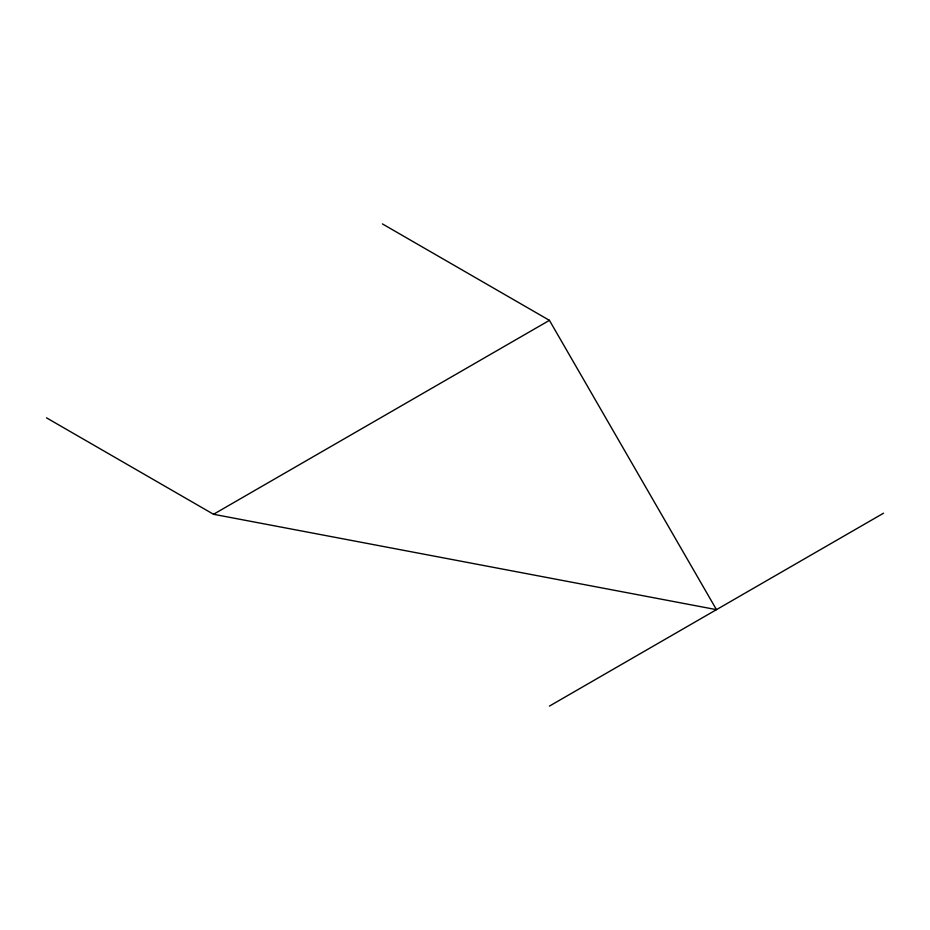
<?xml version="1.0" encoding="UTF-8"?>
<svg xmlns="http://www.w3.org/2000/svg" width="930" height="930" viewBox="0 0 930 930"><rect width="100%" height="100%" fill="white"/><g stroke="black" fill="none" stroke-linecap="round" stroke-linejoin="round"><path stroke-width="1.4" d="M213.528 514.278L549.432 320.35L716.472 609.65L213.528 514.278L46.5 417.837M549.432 706.091L883.5 513.221M382.404 223.909L549.432 320.35"/></g></svg>
